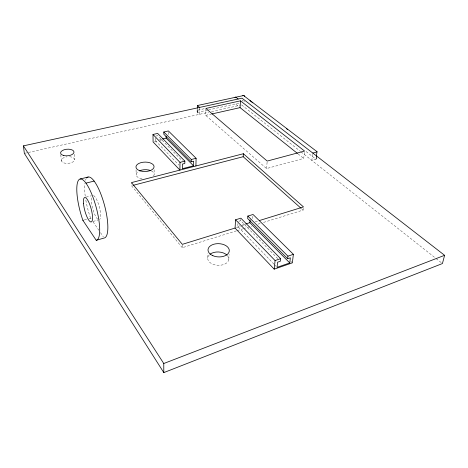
<?xml version="1.0" encoding="UTF-8"?>
<svg xmlns="http://www.w3.org/2000/svg" width="468" height="468" viewBox="0 0 468 468"><rect width="100%" height="100%" fill="white"/><g stroke="black" fill="none" stroke-linecap="round" stroke-linejoin="round"><path stroke-width="0.35" stroke-dasharray="2.34 1.75" d="M236.439 230.847L182.28 247.701L182.315 245.021M197.127 109.453L197.098 112.203M199.567 108.12L199.403 114.332L197.233 112.419L197.32 108.98M197.063 111.881L197.876 110.156L197.935 108.746M304.428 152.404L303.714 158.412L266.549 168.556L205.668 115.35L205.861 109.126M207.716 257.809L207.874 253.621M228.811 259.319L229.092 254.446M274.02 264.204L237.75 226.424L237.937 223.593M277.799 258.652L240.698 220.668L240.786 219.422M252.714 218.597L252.925 215.859M266.549 168.556L267.14 161.752M316.772 158.166L316.818 157.687L316.69 158.529L316.754 157.377M263.519 222.417L303.1 210.103L303.334 208.19M312.612 154.399L311.852 160.419L316.087 159.243L316.684 158.547M316.263 157.271L316.005 159.272L305.101 150.743M197.876 110.156L204.996 108.558M237.136 230.63L242.687 228.899M243.383 228.682L251.714 226.091M257.967 224.149L260.05 223.499M236.457 227.629L240.616 226.342M241.307 226.132L245.466 224.845M255.154 221.855L257.915 221.001M237.75 226.424L239.774 225.804M242.471 224.968L245.168 224.137M238.727 221.27L240.698 220.668M93.015 221.44L97.66 220.159M84.334 219.925L86.744 219.264M89.154 218.603L90.593 218.211L91.412 219.41M86.141 197.116L91.476 195.735M155.37 138.101L155.399 140.646L156.739 140.33M159.418 139.704L161.431 139.236M154.481 141.599L157.266 140.95M160.05 140.295L162.133 139.809M155.932 136.053L157.669 135.65L182.309 160.881M205.668 115.35L211.284 114.093M197.233 112.419L207.856 110.068M208.564 109.916L238.949 103.188M24.342 153.364L208.634 112.279M211.477 111.641L240.318 105.212M241.605 104.926L300.433 151.392M301 151.848L435.55 258.125M436.123 258.582L441.277 262.653M237.75 105.786L235.468 103.96A1.503 0.714 77.9 0 1 234.907 102.995M298.034 153.878L303.714 158.412M301.462 208.646L303.1 210.103M290.821 261.302L292.36 262.846M155.399 140.646L178.852 165.069M274.523 264.724L276.032 266.298M182.28 247.701L131.555 185.737L131.473 183.228M93.062 221.814L98.818 230.215M100.462 232.614L103.346 236.82M60.782 154.738L61.361 160.91M74.172 154.294L74.623 159.769M136.053 169.896L136.194 174.751M154.101 169.738L154.153 174.026M168.392 132.292L168.392 134.977M97.812 219.27A12.607 3.422 75 0 1 92.664 208.529A12.607 3.422 75 0 1 91.705 196.589M93.565 195.542A12.607 3.422 75 0 1 99.415 207.301A12.607 3.422 75 0 1 99.643 219.521M90.593 218.211A31.531 8.564 75 0 1 85.691 199.304M85.223 196.191A31.531 8.564 75 0 1 84.837 183.567M85.504 180.303A31.531 8.564 75 0 1 86.007 179.039M227.407 255.575A10.577 6.681 2.8 0 1 224.868 264.057A10.577 6.681 2.8 0 1 211.103 263.355A10.577 6.681 2.8 0 1 209.477 254.662M151.38 170.902A8.991 4.762 -1.2 0 1 153.627 175.945M141.991 178.94A8.991 4.762 -1.2 0 1 138.165 171.563M69.562 156.698A6.681 3.34 -4.4 0 1 73.324 161.717A6.681 3.34 -4.4 0 1 62.25 162.103A6.681 3.34 -4.4 0 1 66.959 156.792M243.413 100.287A1.486 0.655 3.3 0 0 242.442 100.328A1.492 0.725 78 0 0 242.523 101.158M244.36 101.158A1.492 1.123 -52.5 0 1 243.945 101.79"/><path stroke-width="0.7" d="M152.995 134.48L179.987 162.361L179.911 170.1L153.094 141.927L152.995 134.48L157.646 133.415L184.86 161.127L184.825 163.455L182.397 164.075L182.344 168.708L193.547 165.824L193.653 161.214L191.254 161.823L163.818 134.234L163.806 131.999L168.392 130.946L196.098 158.289L195.911 165.976M191.254 161.823L191.301 159.5L163.806 131.999M197.338 108.289L197.402 105.534L243.547 95.542L317.245 151.86M297.461 153.422L240.061 107.628L240.47 100.831L205.885 108.436L267.199 161.074L304.586 151.07L240.47 100.831M235.071 228.056L235.585 219.779L240.868 218.176L280.619 258.664L280.338 261.255L277.582 262.203L277.038 267.351L289.762 262.934L290.365 257.815L287.644 258.745L247.666 218.544L247.847 216.058L253.036 214.484L293.377 254.305L292.36 262.846L274.195 269.159L235.071 228.056L182.327 244.354L131.449 182.602L243.372 153.732L303.492 206.92L259.301 220.574M300.918 208.161L243.179 156.71L243.372 153.732M289.762 262.934L249.883 222.686L250.099 219.866M274.195 269.159L275.079 260.559L235.585 219.779M287.644 258.745L287.937 256.166L247.847 216.058M316.438 155.932L316.953 151.93L312.782 153.059M316.567 156.651L316.731 155.394M444.6 255.317L442.424 263.554L163.806 372.604L24.342 153.364L23.4 145.87L242.02 98.169L444.6 255.317L163.765 363.513L163.806 372.604M275.079 260.559L280.619 258.664M287.937 256.166L293.377 254.305M245.84 223.932L249.883 222.686M96.227 240.312A31.695 8.278 75 0 0 95.583 205.165A31.695 8.278 75 0 0 78.735 179.923A31.695 8.278 75 0 0 82.883 220.323L96.227 240.312L104.165 238.019A31.531 8.564 75 0 0 103.797 202.755A31.531 8.564 75 0 0 86.627 178.056M82.883 220.323L83.368 220.188M132.97 185.369L243.179 156.71M179.987 162.361L184.86 161.127M191.301 159.5L196.098 158.289M85.96 183.134L94.144 181.081M80.133 179.016L88.165 177.033M162.77 138.92L166.117 138.136L193.547 165.824M211.986 113.935L240.061 107.628M249.947 100.62L252.843 102.849M286.439 128.659L287.598 129.554M238.148 99.011L235.843 97.209A1.509 0.714 78.1 0 0 235.059 97.619M197.461 105.552L199.584 107.429M23.4 145.87L163.765 363.513M166.117 136.235L166.117 138.136M210.109 254.147A10.577 6.681 2.8 0 1 226.898 255.054M139.405 170.873A8.991 4.762 -1.2 0 1 150.708 170.604M244.571 96.513A1.492 0.649 3.3 0 1 244.735 96.619A1.498 1.129 -52.9 0 0 243.547 95.542A1.498 0.725 78.2 0 0 242.816 95.747M83.497 203.615A12.671 3.305 75 0 0 91.026 221.99A12.671 3.305 75 0 0 89.394 203.568A12.671 3.305 75 0 0 83.497 203.615M212.852 255.68A10.659 6.628 2.8 0 0 229.291 250.965A10.659 6.628 2.8 0 0 213.817 244.237A10.659 6.628 2.8 0 0 212.852 255.68M140.178 170.861A9.056 4.709 -1.1 0 0 154.066 166.877A9.056 4.709 -1.1 0 0 140.815 162.694A9.056 4.709 -1.1 0 0 140.178 170.861M63.742 155.522A6.727 3.305 -4.3 0 0 74.002 152.24A6.727 3.305 -4.3 0 0 64.139 149.766A6.727 3.305 -4.3 0 0 63.742 155.522"/></g></svg>
